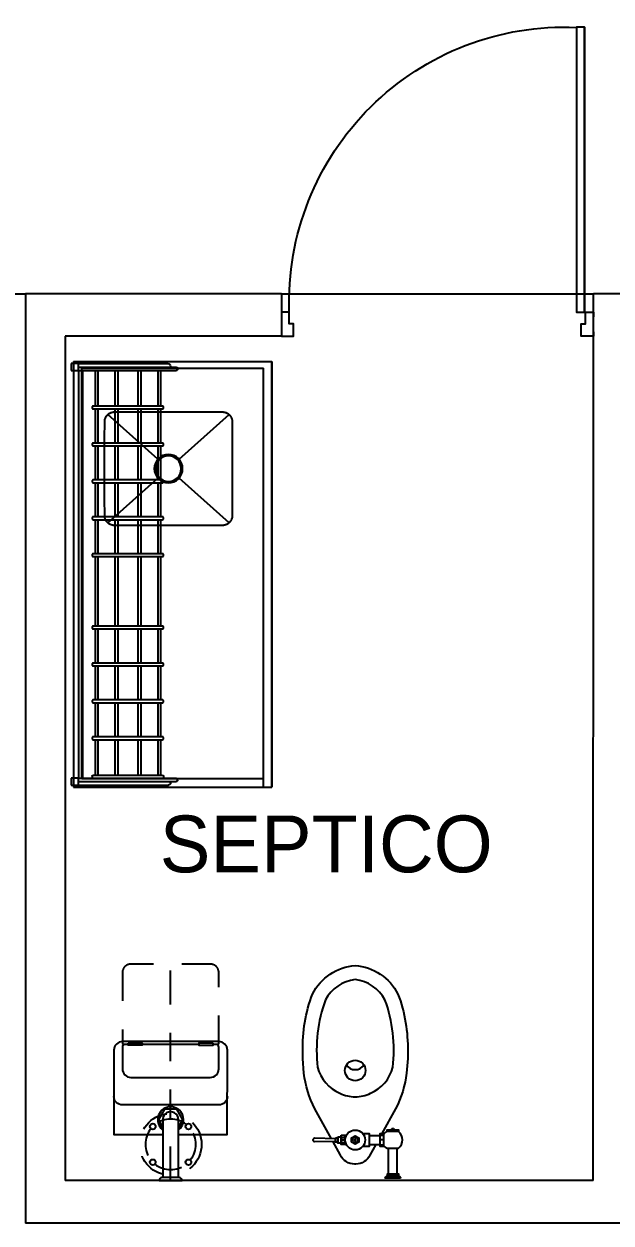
# Model space of a CAD drawing. Header units: millimetres. Extents: x 2523 to 2756, y 378 to 482.
# Drawn here: x 2687.757 to 2689.827, y 457.305 to 461.529 of the extents above; entities that cross this region are included whole.
import ezdxf

# ---------------------------------------------------------------- set-up
doc = ezdxf.new("R2010")
doc.units = ezdxf.units.MM
doc.linetypes.add('DIVIDE5', pattern=[0.24, 0.12, -0.04, 0, -0.04, 0, -0.04])
doc.linetypes.add('HIDDE30', pattern=[0.048, 0.03, -0.018])
doc.layers.add('MOBILIARIO', color=161, linetype='Continuous')
doc.layers.add('MOBSANIT', color=161, linetype='Continuous')
doc.styles.add('STYLE2', font='GOTHIC.TTF')

# ---------------------------------------------------------------- blocks, each defined once
blk = doc.blocks.new('P95')
at = {"color": 2}
blk.add_lwpolyline([(0.0317, 1.0892), (0.0317, 0.0863), (0.0317, 1.0892), (0.0594, 1.0892), (0.0594, 0.0863), (0.0317, 0.0863)], close=True, dxfattribs=at)
for points in [[(0, 0.0171), (0, 0.001), (0.0432, 0.001), (0.0432, 0.0453), (0.0277, 0.0453), (0.0277, 0.0863), (0, 0.0863), (0, 0.0688)], [(1.1, 0.0171), (1.1, 0.001), (1.0568, 0.001), (1.0568, 0.0453), (1.0723, 0.0453), (1.0723, 0.0863), (1.1, 0.0863), (1.1, 0.0688)]]:
    blk.add_lwpolyline(points, dxfattribs=at)
at = {"color": 7}
blk.add_arc((0.1019, 0.1191), 0.971, 358.0603, 92.5045, dxfattribs=at)
blk = doc.blocks.new('A$C0F074982')
for p, q in [((0, 0.35), (0, 0.375)), ((0, 0.375), (0.025, 0.375)), ((0, 0.35), (0, 0.035)), ((0.025, 0.35), (0, 0.35)), ((0.0125, 0.35), (0.0125, 0.005)), ((0.025, 0.375), (0.025, 0.35)), ((0.025, 0.35), (0.025, 0.005)), ((0.025, 0.35), (1.46, 0.35)), ((1.46, 0.35), (1.46, 0.375)), ((1.46, 0.375), (1.485, 0.375)), ((1.46, 0.35), (1.46, 0.005)), ((1.485, 0.35), (1.46, 0.35)), ((1.4725, 0.35), (1.4725, 0.005)), ((1.485, 0.375), (1.485, 0.35)), ((1.485, 0.35), (1.485, 0.0325)), ((0.025, 0.335), (1.46, 0.335)), ((0.15, 0.2983), (0.1501, 0.2986)), ((0.15, 0.298), (0.15, 0.2983)), ((0.15, 0.053), (0.15, 0.298)), ((0.1501, 0.2989), (0.1502, 0.2991)), ((0.1501, 0.2986), (0.1501, 0.2989)), ((0.1502, 0.2991), (0.1504, 0.2994)), ((0.1504, 0.2994), (0.1505, 0.2997)), ((0.1505, 0.2997), (0.1507, 0.2999)), ((0.1507, 0.2999), (0.1509, 0.3001)), ((0.1509, 0.3001), (0.1511, 0.3003)), ((0.1511, 0.3003), (0.1513, 0.3005)), ((0.1513, 0.3005), (0.1516, 0.3006)), ((0.1516, 0.3006), (0.1518, 0.3008)), ((0.1518, 0.3008), (0.1521, 0.3009)), ((0.1521, 0.3009), (0.1524, 0.3009)), ((0.1524, 0.3009), (0.1527, 0.301)), ((0.1527, 0.301), (0.153, 0.301)), ((0.153, 0.301), (0.153, 0.301)), ((0.153, 0.301), (0.157, 0.301)), ((0.157, 0.301), (0.1573, 0.301)), ((0.1573, 0.301), (0.1576, 0.3009)), ((0.1576, 0.3009), (0.1579, 0.3009)), ((0.1579, 0.3009), (0.1581, 0.3008)), ((0.1581, 0.3008), (0.1584, 0.3006)), ((0.1584, 0.3006), (0.1587, 0.3005)), ((0.1587, 0.3005), (0.1589, 0.3003)), ((0.1589, 0.3003), (0.1591, 0.3001)), ((0.1591, 0.3001), (0.1593, 0.2999)), ((0.1593, 0.2999), (0.1595, 0.2997)), ((0.1595, 0.2997), (0.1596, 0.2994)), ((0.1596, 0.2994), (0.1598, 0.2991)), ((0.1598, 0.2991), (0.1599, 0.2989)), ((0.1599, 0.2989), (0.1599, 0.2986)), ((0.1599, 0.2986), (0.16, 0.2983)), ((0.16, 0.2983), (0.16, 0.298)), ((0.16, 0.298), (0.16, 0.053)), ((0.28, 0.2983), (0.2801, 0.2986)), ((0.28, 0.298), (0.28, 0.2983)), ((0.28, 0.053), (0.28, 0.298)), ((0.2801, 0.2989), (0.2802, 0.2991)), ((0.2801, 0.2986), (0.2801, 0.2989)), ((0.2802, 0.2991), (0.2804, 0.2994)), ((0.2804, 0.2994), (0.2805, 0.2997)), ((0.2805, 0.2997), (0.2807, 0.2999)), ((0.2807, 0.2999), (0.2809, 0.3001)), ((0.2809, 0.3001), (0.2811, 0.3003)), ((0.2811, 0.3003), (0.2813, 0.3005)), ((0.2813, 0.3005), (0.2816, 0.3006)), ((0.2816, 0.3006), (0.2818, 0.3008)), ((0.2818, 0.3008), (0.2821, 0.3009)), ((0.2821, 0.3009), (0.2824, 0.3009)), ((0.2824, 0.3009), (0.2827, 0.301)), ((0.2827, 0.301), (0.283, 0.301)), ((0.283, 0.301), (0.283, 0.301)), ((0.283, 0.301), (0.287, 0.301)), ((0.287, 0.301), (0.2873, 0.301)), ((0.2873, 0.301), (0.2876, 0.3009)), ((0.2876, 0.3009), (0.2879, 0.3009)), ((0.2879, 0.3009), (0.2881, 0.3008)), ((0.2881, 0.3008), (0.2884, 0.3006)), ((0.2884, 0.3006), (0.2887, 0.3005)), ((0.2887, 0.3005), (0.2889, 0.3003)), ((0.2889, 0.3003), (0.2891, 0.3001)), ((0.2891, 0.3001), (0.2893, 0.2999)), ((0.2893, 0.2999), (0.2895, 0.2997)), ((0.2895, 0.2997), (0.2896, 0.2994)), ((0.2896, 0.2994), (0.2898, 0.2991)), ((0.2898, 0.2991), (0.2899, 0.2989)), ((0.2899, 0.2989), (0.2899, 0.2986)), ((0.2899, 0.2986), (0.29, 0.2983)), ((0.29, 0.2983), (0.29, 0.298)), ((0.29, 0.298), (0.29, 0.053)), ((0.41, 0.2983), (0.4101, 0.2986)), ((0.41, 0.298), (0.41, 0.2983)), ((0.41, 0.053), (0.41, 0.298)), ((0.4101, 0.2989), (0.4102, 0.2991)), ((0.4101, 0.2986), (0.4101, 0.2989)), ((0.4102, 0.2991), (0.4104, 0.2994)), ((0.4104, 0.2994), (0.4105, 0.2997)), ((0.4105, 0.2997), (0.4107, 0.2999)), ((0.4107, 0.2999), (0.4109, 0.3001)), ((0.4109, 0.3001), (0.4111, 0.3003)), ((0.4111, 0.3003), (0.4113, 0.3005)), ((0.4113, 0.3005), (0.4116, 0.3006)), ((0.4116, 0.3006), (0.4118, 0.3008)), ((0.4118, 0.3008), (0.4121, 0.3009)), ((0.4121, 0.3009), (0.4124, 0.3009)), ((0.4124, 0.3009), (0.4127, 0.301)), ((0.4127, 0.301), (0.413, 0.301)), ((0.413, 0.301), (0.413, 0.301)), ((0.413, 0.301), (0.417, 0.301)), ((0.417, 0.301), (0.4173, 0.301)), ((0.4173, 0.301), (0.4176, 0.3009)), ((0.4176, 0.3009), (0.4179, 0.3009)), ((0.4179, 0.3009), (0.4181, 0.3008)), ((0.4181, 0.3008), (0.4184, 0.3006)), ((0.4184, 0.3006), (0.4187, 0.3005)), ((0.4187, 0.3005), (0.4189, 0.3003)), ((0.4189, 0.3003), (0.4191, 0.3001)), ((0.4191, 0.3001), (0.4193, 0.2999)), ((0.4193, 0.2999), (0.4195, 0.2997)), ((0.4195, 0.2997), (0.4196, 0.2994)), ((0.4196, 0.2994), (0.4198, 0.2991)), ((0.4198, 0.2991), (0.4199, 0.2989)), ((0.4199, 0.2989), (0.4199, 0.2986)), ((0.4199, 0.2986), (0.42, 0.2983)), ((0.42, 0.2983), (0.42, 0.298)), ((0.42, 0.298), (0.42, 0.053)), ((0.54, 0.2983), (0.5401, 0.2986)), ((0.54, 0.298), (0.54, 0.2983)), ((0.54, 0.053), (0.54, 0.298)), ((0.5401, 0.2989), (0.5402, 0.2991)), ((0.5401, 0.2986), (0.5401, 0.2989)), ((0.5402, 0.2991), (0.5404, 0.2994)), ((0.5404, 0.2994), (0.5405, 0.2997)), ((0.5405, 0.2997), (0.5407, 0.2999)), ((0.5407, 0.2999), (0.5409, 0.3001)), ((0.5409, 0.3001), (0.5411, 0.3003)), ((0.5411, 0.3003), (0.5413, 0.3005)), ((0.5413, 0.3005), (0.5416, 0.3006)), ((0.5416, 0.3006), (0.5418, 0.3008)), ((0.5418, 0.3008), (0.5421, 0.3009)), ((0.5421, 0.3009), (0.5424, 0.3009)), ((0.5424, 0.3009), (0.5427, 0.301)), ((0.5427, 0.301), (0.543, 0.301)), ((0.543, 0.301), (0.543, 0.301)), ((0.543, 0.301), (0.547, 0.301)), ((0.547, 0.301), (0.5473, 0.301)), ((0.5473, 0.301), (0.5476, 0.3009)), ((0.5476, 0.3009), (0.5479, 0.3009)), ((0.5479, 0.3009), (0.5481, 0.3008)), ((0.5481, 0.3008), (0.5484, 0.3006)), ((0.5484, 0.3006), (0.5487, 0.3005)), ((0.5487, 0.3005), (0.5489, 0.3003)), ((0.5489, 0.3003), (0.5491, 0.3001)), ((0.5491, 0.3001), (0.5493, 0.2999)), ((0.5493, 0.2999), (0.5495, 0.2997)), ((0.5495, 0.2997), (0.5496, 0.2994)), ((0.5496, 0.2994), (0.5498, 0.2991)), ((0.5498, 0.2991), (0.5499, 0.2989)), ((0.5499, 0.2989), (0.5499, 0.2986)), ((0.5499, 0.2986), (0.55, 0.2983)), ((0.55, 0.2983), (0.55, 0.298)), ((0.55, 0.298), (0.55, 0.053)), ((0.67, 0.2983), (0.6701, 0.2986)), ((0.67, 0.298), (0.67, 0.2983)), ((0.67, 0.053), (0.67, 0.298)), ((0.6701, 0.2989), (0.6702, 0.2991)), ((0.6701, 0.2986), (0.6701, 0.2989)), ((0.6702, 0.2991), (0.6704, 0.2994)), ((0.6704, 0.2994), (0.6705, 0.2997)), ((0.6705, 0.2997), (0.6707, 0.2999)), ((0.6707, 0.2999), (0.6709, 0.3001)), ((0.6709, 0.3001), (0.6711, 0.3003)), ((0.6711, 0.3003), (0.6713, 0.3005)), ((0.6713, 0.3005), (0.6716, 0.3006)), ((0.6716, 0.3006), (0.6718, 0.3008)), ((0.6718, 0.3008), (0.6721, 0.3009)), ((0.6721, 0.3009), (0.6724, 0.3009)), ((0.6724, 0.3009), (0.6727, 0.301)), ((0.6727, 0.301), (0.673, 0.301)), ((0.673, 0.301), (0.673, 0.301)), ((0.673, 0.301), (0.677, 0.301)), ((0.677, 0.301), (0.6773, 0.301)), ((0.6773, 0.301), (0.6776, 0.3009)), ((0.6776, 0.3009), (0.6779, 0.3009)), ((0.6779, 0.3009), (0.6781, 0.3008)), ((0.6781, 0.3008), (0.6784, 0.3006)), ((0.6784, 0.3006), (0.6787, 0.3005)), ((0.6787, 0.3005), (0.6789, 0.3003)), ((0.6789, 0.3003), (0.6791, 0.3001)), ((0.6791, 0.3001), (0.6793, 0.2999)), ((0.6793, 0.2999), (0.6795, 0.2997)), ((0.6795, 0.2997), (0.6796, 0.2994)), ((0.6796, 0.2994), (0.6798, 0.2991)), ((0.6798, 0.2991), (0.6799, 0.2989)), ((0.6799, 0.2989), (0.6799, 0.2986)), ((0.6799, 0.2986), (0.68, 0.2983)), ((0.68, 0.2983), (0.68, 0.298)), ((0.68, 0.298), (0.68, 0.053)), ((0.925, 0.2983), (0.9251, 0.2986)), ((0.925, 0.298), (0.925, 0.2983)), ((0.925, 0.053), (0.925, 0.298)), ((0.9251, 0.2989), (0.9252, 0.2991)), ((0.9251, 0.2986), (0.9251, 0.2989)), ((0.9252, 0.2991), (0.9254, 0.2994)), ((0.9254, 0.2994), (0.9255, 0.2997)), ((0.9255, 0.2997), (0.9257, 0.2999)), ((0.9257, 0.2999), (0.9259, 0.3001)), ((0.9259, 0.3001), (0.9261, 0.3003)), ((0.9261, 0.3003), (0.9263, 0.3005)), ((0.9263, 0.3005), (0.9266, 0.3006)), ((0.9266, 0.3006), (0.9268, 0.3008)), ((0.9268, 0.3008), (0.9271, 0.3009)), ((0.9271, 0.3009), (0.9274, 0.3009)), ((0.9274, 0.3009), (0.9277, 0.301)), ((0.9277, 0.301), (0.928, 0.301)), ((0.928, 0.301), (0.928, 0.301)), ((0.928, 0.301), (0.932, 0.301)), ((0.932, 0.301), (0.9323, 0.301)), ((0.9323, 0.301), (0.9326, 0.3009)), ((0.9326, 0.3009), (0.9329, 0.3009)), ((0.9329, 0.3009), (0.9331, 0.3008)), ((0.9331, 0.3008), (0.9334, 0.3006)), ((0.9334, 0.3006), (0.9337, 0.3005)), ((0.9337, 0.3005), (0.9339, 0.3003)), ((0.9339, 0.3003), (0.9341, 0.3001)), ((0.9341, 0.3001), (0.9343, 0.2999)), ((0.9343, 0.2999), (0.9345, 0.2997)), ((0.9345, 0.2997), (0.9346, 0.2994)), ((0.9346, 0.2994), (0.9348, 0.2991)), ((0.9348, 0.2991), (0.9349, 0.2989)), ((0.9349, 0.2989), (0.9349, 0.2986)), ((0.9349, 0.2986), (0.935, 0.2983)), ((0.935, 0.2983), (0.935, 0.298)), ((0.935, 0.298), (0.935, 0.053)), ((1.055, 0.2983), (1.0551, 0.2986)), ((1.055, 0.298), (1.055, 0.2983)), ((1.055, 0.053), (1.055, 0.298)), ((1.0551, 0.2989), (1.0552, 0.2991)), ((1.0551, 0.2986), (1.0551, 0.2989)), ((1.0552, 0.2991), (1.0554, 0.2994)), ((1.0554, 0.2994), (1.0555, 0.2997)), ((1.0555, 0.2997), (1.0557, 0.2999)), ((1.0557, 0.2999), (1.0559, 0.3001)), ((1.0559, 0.3001), (1.0561, 0.3003)), ((1.0561, 0.3003), (1.0563, 0.3005)), ((1.0563, 0.3005), (1.0566, 0.3006)), ((1.0566, 0.3006), (1.0568, 0.3008)), ((1.0568, 0.3008), (1.0571, 0.3009)), ((1.0571, 0.3009), (1.0574, 0.3009)), ((1.0574, 0.3009), (1.0577, 0.301)), ((1.0577, 0.301), (1.058, 0.301)), ((1.058, 0.301), (1.058, 0.301)), ((1.058, 0.301), (1.062, 0.301)), ((1.062, 0.301), (1.0623, 0.301)), ((1.0623, 0.301), (1.0626, 0.3009)), ((1.0626, 0.3009), (1.0629, 0.3009)), ((1.0629, 0.3009), (1.0631, 0.3008)), ((1.0631, 0.3008), (1.0634, 0.3006)), ((1.0634, 0.3006), (1.0637, 0.3005)), ((1.0637, 0.3005), (1.0639, 0.3003)), ((1.0639, 0.3003), (1.0641, 0.3001)), ((1.0641, 0.3001), (1.0643, 0.2999)), ((1.0643, 0.2999), (1.0645, 0.2997)), ((1.0645, 0.2997), (1.0646, 0.2994)), ((1.0646, 0.2994), (1.0648, 0.2991)), ((1.0648, 0.2991), (1.0649, 0.2989)), ((1.0649, 0.2989), (1.0649, 0.2986)), ((1.0649, 0.2986), (1.065, 0.2983)), ((1.065, 0.2983), (1.065, 0.298)), ((1.065, 0.298), (1.065, 0.053)), ((1.185, 0.2983), (1.1851, 0.2986)), ((1.185, 0.298), (1.185, 0.2983)), ((1.185, 0.053), (1.185, 0.298)), ((1.1851, 0.2989), (1.1852, 0.2991)), ((1.1851, 0.2986), (1.1851, 0.2989)), ((1.1852, 0.2991), (1.1854, 0.2994)), ((1.1854, 0.2994), (1.1855, 0.2997)), ((1.1855, 0.2997), (1.1857, 0.2999)), ((1.1857, 0.2999), (1.1859, 0.3001)), ((1.1859, 0.3001), (1.1861, 0.3003)), ((1.1861, 0.3003), (1.1863, 0.3005)), ((1.1863, 0.3005), (1.1866, 0.3006)), ((1.1866, 0.3006), (1.1868, 0.3008)), ((1.1868, 0.3008), (1.1871, 0.3009)), ((1.1871, 0.3009), (1.1874, 0.3009)), ((1.1874, 0.3009), (1.1877, 0.301)), ((1.1877, 0.301), (1.188, 0.301)), ((1.188, 0.301), (1.188, 0.301)), ((1.188, 0.301), (1.192, 0.301)), ((1.192, 0.301), (1.1923, 0.301)), ((1.1923, 0.301), (1.1926, 0.3009)), ((1.1926, 0.3009), (1.1929, 0.3009)), ((1.1929, 0.3009), (1.1931, 0.3008)), ((1.1931, 0.3008), (1.1934, 0.3006)), ((1.1934, 0.3006), (1.1937, 0.3005)), ((1.1937, 0.3005), (1.1939, 0.3003)), ((1.1939, 0.3003), (1.1941, 0.3001)), ((1.1941, 0.3001), (1.1943, 0.2999)), ((1.1943, 0.2999), (1.1945, 0.2997)), ((1.1945, 0.2997), (1.1946, 0.2994)), ((1.1946, 0.2994), (1.1948, 0.2991)), ((1.1948, 0.2991), (1.1949, 0.2989)), ((1.1949, 0.2989), (1.1949, 0.2986)), ((1.1949, 0.2986), (1.195, 0.2983)), ((1.195, 0.2983), (1.195, 0.298)), ((1.195, 0.298), (1.195, 0.053)), ((1.315, 0.2983), (1.3151, 0.2986)), ((1.315, 0.298), (1.315, 0.2983)), ((1.315, 0.053), (1.315, 0.298)), ((1.3151, 0.2989), (1.3152, 0.2991)), ((1.3151, 0.2986), (1.3151, 0.2989)), ((1.3152, 0.2991), (1.3154, 0.2994)), ((1.3154, 0.2994), (1.3155, 0.2997)), ((1.3155, 0.2997), (1.3157, 0.2999)), ((1.3157, 0.2999), (1.3159, 0.3001)), ((1.3159, 0.3001), (1.3161, 0.3003)), ((1.3161, 0.3003), (1.3163, 0.3005)), ((1.3163, 0.3005), (1.3166, 0.3006)), ((1.3166, 0.3006), (1.3168, 0.3008)), ((1.3168, 0.3008), (1.3171, 0.3009)), ((1.3171, 0.3009), (1.3174, 0.3009)), ((1.3174, 0.3009), (1.3177, 0.301)), ((1.3177, 0.301), (1.318, 0.301)), ((1.318, 0.301), (1.322, 0.301)), ((1.318, 0.301), (1.318, 0.301)), ((1.318, 0.301), (1.318, 0.301)), ((1.322, 0.301), (1.3223, 0.301)), ((1.3223, 0.301), (1.3226, 0.3009)), ((1.3226, 0.3009), (1.3229, 0.3009)), ((1.3229, 0.3009), (1.3231, 0.3008)), ((1.3231, 0.3008), (1.3234, 0.3006)), ((1.3234, 0.3006), (1.3237, 0.3005)), ((1.3237, 0.3005), (1.3239, 0.3003)), ((1.3239, 0.3003), (1.3241, 0.3001)), ((1.3241, 0.3001), (1.3243, 0.2999)), ((1.3243, 0.2999), (1.3245, 0.2997)), ((1.3245, 0.2997), (1.3246, 0.2994)), ((1.3246, 0.2994), (1.3248, 0.2991)), ((1.3248, 0.2991), (1.3249, 0.2989)), ((1.3249, 0.2989), (1.3249, 0.2986)), ((1.3249, 0.2986), (1.325, 0.2983)), ((1.325, 0.2983), (1.325, 0.298)), ((1.325, 0.298), (1.325, 0.053)), ((1.45, 0.296), (1.45, 0.055)), ((1.455, 0.301), (1.46, 0.301)), ((0.025, 0.291), (0.15, 0.291)), ((0.025, 0.281), (0.15, 0.281)), ((0.16, 0.291), (0.28, 0.291)), ((0.16, 0.281), (0.28, 0.281)), ((0.29, 0.291), (0.41, 0.291)), ((0.29, 0.281), (0.41, 0.281)), ((0.42, 0.291), (0.54, 0.291)), ((0.42, 0.281), (0.54, 0.281)), ((0.55, 0.291), (0.67, 0.291)), ((0.55, 0.281), (0.67, 0.281)), ((0.68, 0.291), (0.925, 0.291)), ((0.68, 0.281), (0.925, 0.281)), ((0.935, 0.291), (1.055, 0.291)), ((0.935, 0.281), (1.055, 0.281)), ((1.065, 0.291), (1.185, 0.291)), ((1.065, 0.281), (1.185, 0.281)), ((1.195, 0.291), (1.315, 0.291)), ((1.195, 0.281), (1.315, 0.281)), ((1.325, 0.291), (1.45, 0.291)), ((1.325, 0.281), (1.45, 0.281)), ((0.025, 0.221), (0.15, 0.221)), ((0.16, 0.221), (0.28, 0.221)), ((0.29, 0.221), (0.41, 0.221)), ((0.42, 0.221), (0.54, 0.221)), ((0.55, 0.221), (0.67, 0.221)), ((0.68, 0.221), (0.925, 0.221)), ((0.935, 0.221), (1.055, 0.221)), ((1.065, 0.221), (1.185, 0.221)), ((1.195, 0.221), (1.315, 0.221)), ((1.325, 0.221), (1.45, 0.221)), ((0.025, 0.211), (0.15, 0.211)), ((0.16, 0.211), (0.28, 0.211)), ((0.29, 0.211), (0.41, 0.211)), ((0.42, 0.211), (0.54, 0.211)), ((0.55, 0.211), (0.67, 0.211)), ((0.68, 0.211), (0.925, 0.211)), ((0.935, 0.211), (1.055, 0.211)), ((1.065, 0.211), (1.185, 0.211)), ((1.195, 0.211), (1.315, 0.211)), ((1.325, 0.211), (1.45, 0.211)), ((0.025, 0.14), (0.15, 0.14)), ((0.025, 0.13), (0.15, 0.13)), ((0.16, 0.14), (0.28, 0.14)), ((0.16, 0.13), (0.28, 0.13)), ((0.29, 0.14), (0.41, 0.14)), ((0.29, 0.13), (0.41, 0.13)), ((0.42, 0.14), (0.54, 0.14)), ((0.42, 0.13), (0.54, 0.13)), ((0.55, 0.14), (0.67, 0.14)), ((0.55, 0.13), (0.67, 0.13)), ((0.68, 0.14), (0.925, 0.14)), ((0.68, 0.13), (0.925, 0.13)), ((0.935, 0.14), (1.055, 0.14)), ((0.935, 0.13), (1.055, 0.13)), ((1.065, 0.14), (1.185, 0.14)), ((1.065, 0.13), (1.185, 0.13)), ((1.195, 0.14), (1.315, 0.14)), ((1.195, 0.13), (1.315, 0.13)), ((1.325, 0.14), (1.45, 0.14)), ((1.325, 0.13), (1.45, 0.13)), ((0.025, 0.07), (0.15, 0.07)), ((0.025, 0.06), (0.15, 0.06)), ((0.15, 0.0527), (0.15, 0.053)), ((0.15, 0.053), (0.15, 0.053)), ((0.1501, 0.0524), (0.15, 0.0527)), ((0.1501, 0.0521), (0.1501, 0.0524)), ((0.1502, 0.0518), (0.1501, 0.0521)), ((0.1504, 0.0516), (0.1502, 0.0518)), ((0.1505, 0.0513), (0.1504, 0.0516)), ((0.1507, 0.0511), (0.1505, 0.0513)), ((0.1509, 0.0509), (0.1507, 0.0511)), ((0.1511, 0.0507), (0.1509, 0.0509)), ((0.1513, 0.0505), (0.1511, 0.0507)), ((0.1516, 0.0504), (0.1513, 0.0505)), ((0.1518, 0.0502), (0.1516, 0.0504)), ((0.1521, 0.0501), (0.1518, 0.0502)), ((0.1524, 0.0501), (0.1521, 0.0501)), ((0.1527, 0.05), (0.1524, 0.0501)), ((0.153, 0.05), (0.1527, 0.05)), ((0.157, 0.05), (0.153, 0.05)), ((0.153, 0.05), (0.153, 0.05)), ((0.1573, 0.05), (0.157, 0.05)), ((0.157, 0.05), (0.157, 0.05)), ((0.1576, 0.0501), (0.1573, 0.05)), ((0.1579, 0.0501), (0.1576, 0.0501)), ((0.1581, 0.0502), (0.1579, 0.0501)), ((0.1584, 0.0504), (0.1581, 0.0502)), ((0.1587, 0.0505), (0.1584, 0.0504)), ((0.1589, 0.0507), (0.1587, 0.0505)), ((0.1591, 0.0509), (0.1589, 0.0507)), ((0.1593, 0.0511), (0.1591, 0.0509)), ((0.1595, 0.0513), (0.1593, 0.0511)), ((0.1596, 0.0516), (0.1595, 0.0513)), ((0.1598, 0.0518), (0.1596, 0.0516)), ((0.1599, 0.0521), (0.1598, 0.0518)), ((0.16, 0.0527), (0.1599, 0.0524)), ((0.1599, 0.0524), (0.1599, 0.0521)), ((0.16, 0.07), (0.28, 0.07)), ((0.16, 0.06), (0.28, 0.06)), ((0.16, 0.053), (0.16, 0.053)), ((0.16, 0.053), (0.16, 0.0527)), ((0.28, 0.0527), (0.28, 0.053)), ((0.28, 0.053), (0.28, 0.053)), ((0.2801, 0.0524), (0.28, 0.0527)), ((0.2801, 0.0521), (0.2801, 0.0524)), ((0.2802, 0.0518), (0.2801, 0.0521)), ((0.2804, 0.0516), (0.2802, 0.0518)), ((0.2805, 0.0513), (0.2804, 0.0516)), ((0.2807, 0.0511), (0.2805, 0.0513)), ((0.2809, 0.0509), (0.2807, 0.0511)), ((0.2811, 0.0507), (0.2809, 0.0509)), ((0.2813, 0.0505), (0.2811, 0.0507)), ((0.2816, 0.0504), (0.2813, 0.0505)), ((0.2818, 0.0502), (0.2816, 0.0504)), ((0.2821, 0.0501), (0.2818, 0.0502)), ((0.2824, 0.0501), (0.2821, 0.0501)), ((0.2827, 0.05), (0.2824, 0.0501)), ((0.283, 0.05), (0.2827, 0.05)), ((0.287, 0.05), (0.283, 0.05)), ((0.283, 0.05), (0.283, 0.05)), ((0.2873, 0.05), (0.287, 0.05)), ((0.287, 0.05), (0.287, 0.05)), ((0.2876, 0.0501), (0.2873, 0.05)), ((0.2879, 0.0501), (0.2876, 0.0501)), ((0.2881, 0.0502), (0.2879, 0.0501)), ((0.2884, 0.0504), (0.2881, 0.0502)), ((0.2887, 0.0505), (0.2884, 0.0504)), ((0.2889, 0.0507), (0.2887, 0.0505)), ((0.2891, 0.0509), (0.2889, 0.0507)), ((0.2893, 0.0511), (0.2891, 0.0509)), ((0.2895, 0.0513), (0.2893, 0.0511)), ((0.2896, 0.0516), (0.2895, 0.0513)), ((0.2898, 0.0518), (0.2896, 0.0516)), ((0.2899, 0.0521), (0.2898, 0.0518)), ((0.29, 0.0527), (0.2899, 0.0524)), ((0.2899, 0.0524), (0.2899, 0.0521)), ((0.29, 0.07), (0.41, 0.07)), ((0.29, 0.06), (0.41, 0.06)), ((0.29, 0.053), (0.29, 0.053)), ((0.29, 0.053), (0.29, 0.0527)), ((0.41, 0.0527), (0.41, 0.053)), ((0.41, 0.053), (0.41, 0.053)), ((0.4101, 0.0524), (0.41, 0.0527)), ((0.4101, 0.0521), (0.4101, 0.0524)), ((0.4102, 0.0518), (0.4101, 0.0521)), ((0.4104, 0.0516), (0.4102, 0.0518)), ((0.4105, 0.0513), (0.4104, 0.0516)), ((0.4107, 0.0511), (0.4105, 0.0513)), ((0.4109, 0.0509), (0.4107, 0.0511)), ((0.4111, 0.0507), (0.4109, 0.0509)), ((0.4113, 0.0505), (0.4111, 0.0507)), ((0.4116, 0.0504), (0.4113, 0.0505)), ((0.4118, 0.0502), (0.4116, 0.0504)), ((0.4121, 0.0501), (0.4118, 0.0502)), ((0.4124, 0.0501), (0.4121, 0.0501)), ((0.4127, 0.05), (0.4124, 0.0501)), ((0.413, 0.05), (0.4127, 0.05)), ((0.417, 0.05), (0.413, 0.05)), ((0.413, 0.05), (0.413, 0.05)), ((0.4173, 0.05), (0.417, 0.05)), ((0.417, 0.05), (0.417, 0.05)), ((0.4176, 0.0501), (0.4173, 0.05)), ((0.4179, 0.0501), (0.4176, 0.0501)), ((0.4181, 0.0502), (0.4179, 0.0501)), ((0.4184, 0.0504), (0.4181, 0.0502)), ((0.4187, 0.0505), (0.4184, 0.0504)), ((0.4189, 0.0507), (0.4187, 0.0505)), ((0.4191, 0.0509), (0.4189, 0.0507)), ((0.4193, 0.0511), (0.4191, 0.0509)), ((0.4195, 0.0513), (0.4193, 0.0511)), ((0.4196, 0.0516), (0.4195, 0.0513)), ((0.4198, 0.0518), (0.4196, 0.0516)), ((0.4199, 0.0521), (0.4198, 0.0518)), ((0.42, 0.0527), (0.4199, 0.0524)), ((0.4199, 0.0524), (0.4199, 0.0521)), ((0.42, 0.07), (0.54, 0.07)), ((0.42, 0.06), (0.54, 0.06)), ((0.42, 0.053), (0.42, 0.053)), ((0.42, 0.053), (0.42, 0.0527)), ((0.54, 0.0527), (0.54, 0.053)), ((0.54, 0.053), (0.54, 0.053)), ((0.5401, 0.0524), (0.54, 0.0527)), ((0.5401, 0.0521), (0.5401, 0.0524)), ((0.5402, 0.0518), (0.5401, 0.0521)), ((0.5404, 0.0516), (0.5402, 0.0518)), ((0.5405, 0.0513), (0.5404, 0.0516)), ((0.5407, 0.0511), (0.5405, 0.0513)), ((0.5409, 0.0509), (0.5407, 0.0511)), ((0.5411, 0.0507), (0.5409, 0.0509)), ((0.5413, 0.0505), (0.5411, 0.0507)), ((0.5416, 0.0504), (0.5413, 0.0505)), ((0.5418, 0.0502), (0.5416, 0.0504)), ((0.5421, 0.0501), (0.5418, 0.0502)), ((0.5424, 0.0501), (0.5421, 0.0501)), ((0.5427, 0.05), (0.5424, 0.0501)), ((0.543, 0.05), (0.5427, 0.05)), ((0.547, 0.05), (0.543, 0.05)), ((0.543, 0.05), (0.543, 0.05)), ((0.5473, 0.05), (0.547, 0.05)), ((0.547, 0.05), (0.547, 0.05)), ((0.5476, 0.0501), (0.5473, 0.05)), ((0.5479, 0.0501), (0.5476, 0.0501)), ((0.5481, 0.0502), (0.5479, 0.0501)), ((0.5484, 0.0504), (0.5481, 0.0502)), ((0.5487, 0.0505), (0.5484, 0.0504)), ((0.5489, 0.0507), (0.5487, 0.0505)), ((0.5491, 0.0509), (0.5489, 0.0507)), ((0.5493, 0.0511), (0.5491, 0.0509)), ((0.5495, 0.0513), (0.5493, 0.0511)), ((0.5496, 0.0516), (0.5495, 0.0513)), ((0.5498, 0.0518), (0.5496, 0.0516)), ((0.5499, 0.0521), (0.5498, 0.0518)), ((0.55, 0.0527), (0.5499, 0.0524)), ((0.5499, 0.0524), (0.5499, 0.0521)), ((0.55, 0.07), (0.67, 0.07)), ((0.55, 0.06), (0.67, 0.06)), ((0.55, 0.053), (0.55, 0.053)), ((0.55, 0.053), (0.55, 0.0527)), ((0.67, 0.0527), (0.67, 0.053)), ((0.67, 0.053), (0.67, 0.053)), ((0.6701, 0.0524), (0.67, 0.0527)), ((0.6701, 0.0521), (0.6701, 0.0524)), ((0.6702, 0.0518), (0.6701, 0.0521)), ((0.6704, 0.0516), (0.6702, 0.0518)), ((0.6705, 0.0513), (0.6704, 0.0516)), ((0.6707, 0.0511), (0.6705, 0.0513)), ((0.6709, 0.0509), (0.6707, 0.0511)), ((0.6711, 0.0507), (0.6709, 0.0509)), ((0.6713, 0.0505), (0.6711, 0.0507)), ((0.6716, 0.0504), (0.6713, 0.0505)), ((0.6718, 0.0502), (0.6716, 0.0504)), ((0.6721, 0.0501), (0.6718, 0.0502)), ((0.6724, 0.0501), (0.6721, 0.0501)), ((0.6727, 0.05), (0.6724, 0.0501)), ((0.673, 0.05), (0.6727, 0.05)), ((0.677, 0.05), (0.673, 0.05)), ((0.673, 0.05), (0.673, 0.05)), ((0.6773, 0.05), (0.677, 0.05)), ((0.677, 0.05), (0.677, 0.05)), ((0.6776, 0.0501), (0.6773, 0.05)), ((0.6779, 0.0501), (0.6776, 0.0501)), ((0.6781, 0.0502), (0.6779, 0.0501)), ((0.6784, 0.0504), (0.6781, 0.0502)), ((0.6787, 0.0505), (0.6784, 0.0504)), ((0.6789, 0.0507), (0.6787, 0.0505)), ((0.6791, 0.0509), (0.6789, 0.0507)), ((0.6793, 0.0511), (0.6791, 0.0509)), ((0.6795, 0.0513), (0.6793, 0.0511)), ((0.6796, 0.0516), (0.6795, 0.0513)), ((0.6798, 0.0518), (0.6796, 0.0516)), ((0.6799, 0.0521), (0.6798, 0.0518)), ((0.68, 0.0527), (0.6799, 0.0524)), ((0.6799, 0.0524), (0.6799, 0.0521)), ((0.68, 0.07), (0.925, 0.07)), ((0.68, 0.06), (0.925, 0.06)), ((0.68, 0.053), (0.68, 0.053)), ((0.68, 0.053), (0.68, 0.0527)), ((0.925, 0.0527), (0.925, 0.053)), ((0.925, 0.053), (0.925, 0.053)), ((0.9251, 0.0524), (0.925, 0.0527)), ((0.9251, 0.0521), (0.9251, 0.0524)), ((0.9252, 0.0518), (0.9251, 0.0521)), ((0.9254, 0.0516), (0.9252, 0.0518)), ((0.9255, 0.0513), (0.9254, 0.0516)), ((0.9257, 0.0511), (0.9255, 0.0513)), ((0.9259, 0.0509), (0.9257, 0.0511)), ((0.9261, 0.0507), (0.9259, 0.0509)), ((0.9263, 0.0505), (0.9261, 0.0507)), ((0.9266, 0.0504), (0.9263, 0.0505)), ((0.9268, 0.0502), (0.9266, 0.0504)), ((0.9271, 0.0501), (0.9268, 0.0502)), ((0.9274, 0.0501), (0.9271, 0.0501)), ((0.9277, 0.05), (0.9274, 0.0501)), ((0.928, 0.05), (0.9277, 0.05)), ((0.932, 0.05), (0.928, 0.05)), ((0.928, 0.05), (0.928, 0.05)), ((0.9323, 0.05), (0.932, 0.05)), ((0.932, 0.05), (0.932, 0.05)), ((0.9326, 0.0501), (0.9323, 0.05)), ((0.9329, 0.0501), (0.9326, 0.0501)), ((0.9331, 0.0502), (0.9329, 0.0501)), ((0.9334, 0.0504), (0.9331, 0.0502)), ((0.9337, 0.0505), (0.9334, 0.0504)), ((0.9339, 0.0507), (0.9337, 0.0505)), ((0.9341, 0.0509), (0.9339, 0.0507)), ((0.9343, 0.0511), (0.9341, 0.0509)), ((0.9345, 0.0513), (0.9343, 0.0511)), ((0.9346, 0.0516), (0.9345, 0.0513)), ((0.9348, 0.0518), (0.9346, 0.0516)), ((0.9349, 0.0521), (0.9348, 0.0518)), ((0.935, 0.0527), (0.9349, 0.0524)), ((0.9349, 0.0524), (0.9349, 0.0521)), ((0.935, 0.07), (1.055, 0.07)), ((0.935, 0.06), (1.055, 0.06)), ((0.935, 0.053), (0.935, 0.053)), ((0.935, 0.053), (0.935, 0.0527)), ((1.055, 0.0527), (1.055, 0.053)), ((1.055, 0.053), (1.055, 0.053)), ((1.0551, 0.0524), (1.055, 0.0527)), ((1.0551, 0.0521), (1.0551, 0.0524)), ((1.0552, 0.0518), (1.0551, 0.0521)), ((1.0554, 0.0516), (1.0552, 0.0518)), ((1.0555, 0.0513), (1.0554, 0.0516)), ((1.0557, 0.0511), (1.0555, 0.0513)), ((1.0559, 0.0509), (1.0557, 0.0511)), ((1.0561, 0.0507), (1.0559, 0.0509)), ((1.0563, 0.0505), (1.0561, 0.0507)), ((1.0566, 0.0504), (1.0563, 0.0505)), ((1.0568, 0.0502), (1.0566, 0.0504)), ((1.0571, 0.0501), (1.0568, 0.0502)), ((1.0574, 0.0501), (1.0571, 0.0501)), ((1.0577, 0.05), (1.0574, 0.0501)), ((1.058, 0.05), (1.0577, 0.05)), ((1.062, 0.05), (1.058, 0.05)), ((1.058, 0.05), (1.058, 0.05)), ((1.0623, 0.05), (1.062, 0.05)), ((1.062, 0.05), (1.062, 0.05)), ((1.0626, 0.0501), (1.0623, 0.05)), ((1.0629, 0.0501), (1.0626, 0.0501)), ((1.0631, 0.0502), (1.0629, 0.0501)), ((1.0634, 0.0504), (1.0631, 0.0502)), ((1.0637, 0.0505), (1.0634, 0.0504)), ((1.0639, 0.0507), (1.0637, 0.0505)), ((1.0641, 0.0509), (1.0639, 0.0507)), ((1.0643, 0.0511), (1.0641, 0.0509)), ((1.0645, 0.0513), (1.0643, 0.0511)), ((1.0646, 0.0516), (1.0645, 0.0513)), ((1.0648, 0.0518), (1.0646, 0.0516)), ((1.0649, 0.0521), (1.0648, 0.0518)), ((1.065, 0.0527), (1.0649, 0.0524)), ((1.0649, 0.0524), (1.0649, 0.0521)), ((1.065, 0.07), (1.185, 0.07)), ((1.065, 0.06), (1.185, 0.06)), ((1.065, 0.053), (1.065, 0.053)), ((1.065, 0.053), (1.065, 0.0527)), ((1.185, 0.0527), (1.185, 0.053)), ((1.185, 0.053), (1.185, 0.053)), ((1.1851, 0.0524), (1.185, 0.0527)), ((1.1851, 0.0521), (1.1851, 0.0524)), ((1.1852, 0.0518), (1.1851, 0.0521)), ((1.1854, 0.0516), (1.1852, 0.0518)), ((1.1855, 0.0513), (1.1854, 0.0516)), ((1.1857, 0.0511), (1.1855, 0.0513)), ((1.1859, 0.0509), (1.1857, 0.0511)), ((1.1861, 0.0507), (1.1859, 0.0509)), ((1.1863, 0.0505), (1.1861, 0.0507)), ((1.1866, 0.0504), (1.1863, 0.0505)), ((1.1868, 0.0502), (1.1866, 0.0504)), ((1.1871, 0.0501), (1.1868, 0.0502)), ((1.1874, 0.0501), (1.1871, 0.0501)), ((1.1877, 0.05), (1.1874, 0.0501)), ((1.188, 0.05), (1.1877, 0.05)), ((1.192, 0.05), (1.188, 0.05)), ((1.188, 0.05), (1.188, 0.05)), ((1.1923, 0.05), (1.192, 0.05)), ((1.192, 0.05), (1.192, 0.05)), ((1.1926, 0.0501), (1.1923, 0.05)), ((1.1929, 0.0501), (1.1926, 0.0501)), ((1.1931, 0.0502), (1.1929, 0.0501)), ((1.1934, 0.0504), (1.1931, 0.0502)), ((1.1937, 0.0505), (1.1934, 0.0504)), ((1.1939, 0.0507), (1.1937, 0.0505)), ((1.1941, 0.0509), (1.1939, 0.0507)), ((1.1943, 0.0511), (1.1941, 0.0509)), ((1.1945, 0.0513), (1.1943, 0.0511)), ((1.1946, 0.0516), (1.1945, 0.0513)), ((1.1948, 0.0518), (1.1946, 0.0516)), ((1.1949, 0.0521), (1.1948, 0.0518)), ((1.195, 0.0527), (1.1949, 0.0524)), ((1.1949, 0.0524), (1.1949, 0.0521)), ((1.195, 0.07), (1.315, 0.07)), ((1.195, 0.06), (1.315, 0.06)), ((1.195, 0.053), (1.195, 0.053)), ((1.195, 0.053), (1.195, 0.0527)), ((1.315, 0.0527), (1.315, 0.053)), ((1.315, 0.053), (1.315, 0.053)), ((1.3151, 0.0524), (1.315, 0.0527)), ((1.3151, 0.0521), (1.3151, 0.0524)), ((1.3152, 0.0518), (1.3151, 0.0521)), ((1.3154, 0.0516), (1.3152, 0.0518)), ((1.3155, 0.0513), (1.3154, 0.0516)), ((1.3157, 0.0511), (1.3155, 0.0513)), ((1.3159, 0.0509), (1.3157, 0.0511)), ((1.3161, 0.0507), (1.3159, 0.0509)), ((1.3163, 0.0505), (1.3161, 0.0507)), ((1.3166, 0.0504), (1.3163, 0.0505)), ((1.3168, 0.0502), (1.3166, 0.0504)), ((1.3171, 0.0501), (1.3168, 0.0502)), ((1.3174, 0.0501), (1.3171, 0.0501)), ((1.3177, 0.05), (1.3174, 0.0501)), ((1.318, 0.05), (1.3177, 0.05)), ((1.322, 0.05), (1.318, 0.05)), ((1.318, 0.05), (1.318, 0.05)), ((1.3223, 0.05), (1.322, 0.05)), ((1.3226, 0.0501), (1.3223, 0.05)), ((1.3229, 0.0501), (1.3226, 0.0501)), ((1.3231, 0.0502), (1.3229, 0.0501)), ((1.3234, 0.0504), (1.3231, 0.0502)), ((1.3237, 0.0505), (1.3234, 0.0504)), ((1.3239, 0.0507), (1.3237, 0.0505)), ((1.3241, 0.0509), (1.3239, 0.0507)), ((1.3243, 0.0511), (1.3241, 0.0509)), ((1.3245, 0.0513), (1.3243, 0.0511)), ((1.3246, 0.0516), (1.3245, 0.0513)), ((1.3248, 0.0518), (1.3246, 0.0516)), ((1.3249, 0.0521), (1.3248, 0.0518)), ((1.325, 0.0527), (1.3249, 0.0524)), ((1.3249, 0.0524), (1.3249, 0.0521)), ((1.325, 0.07), (1.45, 0.07)), ((1.325, 0.06), (1.45, 0.06)), ((1.325, 0.053), (1.325, 0.053)), ((1.325, 0.053), (1.325, 0.0527)), ((1.455, 0.05), (1.46, 0.05)), ((0.0125, 0.025), (0.01, 0.025)), ((0.02, 0), (0.0175, 0)), ((1.4675, 0), (1.465, 0)), ((1.4775, 0.025), (1.4725, 0.025))]:
    blk.add_line(p, q)
for centre, radius, start, end in [((1.455, 0.296), 0.005, 90, 180), ((1.455, 0.055), 0.005, 180, 270), ((0.01, 0.035), 0.01, 180, 270), ((0.0175, 0.005), 0.005, 180, 270), ((0.02, 0.005), 0.005, 270, 0), ((1.465, 0.005), 0.005, 180, 270), ((1.4675, 0.005), 0.005, 270, 0), ((1.4775, 0.0325), 0.0075, 270, 0)]:
    blk.add_arc(centre, radius, start, end)
blk = doc.blocks.new('A$C18871354')
at = {"layer": 'MOBILIARIO'}
for p, q in [((0, 0), (0, 1.5)), ((0.7, 1.5), (0, 1.5)), ((0, 1.5), (0, 0)), ((0.7, 1.5), (0.7, 0)), ((0.67, 1.4763), (0.03, 1.4763)), ((0.03, 0), (0.03, 1.4763)), ((0.67, 0.03), (0.67, 1.4763)), ((0.3276, 1.1555), (0.1509, 1.3126)), ((0.4024, 1.1555), (0.5791, 1.3126)), ((0.1509, 0.9319), (0.3276, 1.089)), ((0.5791, 0.9319), (0.4024, 1.089)), ((0.7, 0), (0, 0)), ((0.03, 0.03), (0.67, 0.03))]:
    blk.add_line(p, q, dxfattribs=at)
blk.add_lwpolyline([(0.1716, 1.322), (0.1712, 1.322), (0.1707, 1.3219), (0.1703, 1.3219), (0.1699, 1.3218), (0.1695, 1.3217), (0.169, 1.3217), (0.1686, 1.3216), (0.1682, 1.3215), (0.1678, 1.3214), (0.1674, 1.3213), (0.1669, 1.3212), (0.1665, 1.3211), (0.1661, 1.321), (0.1657, 1.3209), (0.1653, 1.3208), (0.1649, 1.3207), (0.1645, 1.3206), (0.164, 1.3204), (0.1636, 1.3203), (0.1632, 1.3201), (0.1628, 1.32), (0.1624, 1.3198), (0.162, 1.3197), (0.1616, 1.3195), (0.1612, 1.3194), (0.1608, 1.3192), (0.1605, 1.319), (0.1601, 1.3188), (0.1597, 1.3186), (0.1593, 1.3185), (0.1589, 1.3183), (0.1585, 1.3181), (0.1582, 1.3179), (0.1578, 1.3176), (0.1574, 1.3174), (0.157, 1.3172), (0.1567, 1.317), (0.1563, 1.3168), (0.156, 1.3165), (0.1556, 1.3163), (0.1552, 1.3161), (0.1549, 1.3158), (0.1545, 1.3156), (0.1542, 1.3153), (0.1538, 1.3151), (0.1535, 1.3148), (0.1532, 1.3145), (0.1528, 1.3143), (0.1525, 1.314), (0.1522, 1.3137), (0.1519, 1.3134), (0.1515, 1.3131), (0.1512, 1.3128), (0.1509, 1.3125), (0.1506, 1.3122), (0.1503, 1.3119), (0.15, 1.3116), (0.1497, 1.3113), (0.1494, 1.311), (0.1491, 1.3107), (0.1488, 1.3104), (0.1485, 1.3101), (0.1483, 1.3097), (0.148, 1.3094), (0.1477, 1.3091), (0.1475, 1.3087), (0.1472, 1.3084), (0.1469, 1.3081), (0.1467, 1.3077), (0.1464, 1.3074), (0.1462, 1.307), (0.1459, 1.3067), (0.1457, 1.3063), (0.1455, 1.3059), (0.1453, 1.3056), (0.145, 1.3052), (0.1448, 1.3048), (0.1446, 1.3045), (0.1444, 1.3041), (0.1442, 1.3037), (0.144, 1.3033), (0.1438, 1.303), (0.1436, 1.3026), (0.1434, 1.3022), (0.1432, 1.3018), (0.1431, 1.3014), (0.1429, 1.301), (0.1427, 1.3006), (0.1426, 1.3002), (0.1424, 1.2998), (0.1423, 1.2994), (0.1421, 1.299), (0.142, 1.2986), (0.1418, 1.2982), (0.1417, 1.2978), (0.1416, 1.2974), (0.1414, 1.297), (0.1413, 1.2966), (0.1412, 1.2961), (0.1411, 1.2957), (0.141, 1.2953), (0.1409, 1.2949), (0.1408, 1.2945), (0.1407, 1.2941), (0.1407, 1.2936), (0.1406, 1.2932), (0.1405, 1.2928), (0.1404, 1.2924), (0.1404, 1.2919), (0.1403, 1.2915), (0.1403, 1.2911), (0.1402, 1.2907), (0.1402, 1.2901), (0.1402, 1.289), (0.1401, 1.2865), (0.1401, 1.2822), (0.1401, 1.2752), (0.1401, 1.2651), (0.14, 1.2512), (0.14, 1.2328), (0.14, 1.2096), (0.14, 1.1826), (0.14, 1.1531), (0.14, 1.1222), (0.14, 1.0914), (0.14, 1.0619), (0.14, 1.0348), (0.14, 1.0117), (0.14, 0.9933), (0.1401, 0.9793), (0.1401, 0.9692), (0.1401, 0.9623), (0.1401, 0.958), (0.1402, 0.9555), (0.1402, 0.9543), (0.1402, 0.9538), (0.1403, 0.9534), (0.1403, 0.953), (0.1404, 0.9525), (0.1404, 0.9521), (0.1405, 0.9517), (0.1406, 0.9513), (0.1407, 0.9508), (0.1407, 0.9504), (0.1408, 0.95), (0.1409, 0.9496), (0.141, 0.9492), (0.1411, 0.9488), (0.1412, 0.9483), (0.1413, 0.9479), (0.1414, 0.9475), (0.1416, 0.9471), (0.1417, 0.9467), (0.1418, 0.9463), (0.142, 0.9459), (0.1421, 0.9455), (0.1423, 0.9451), (0.1424, 0.9447), (0.1426, 0.9443), (0.1427, 0.9439), (0.1429, 0.9435), (0.1431, 0.9431), (0.1432, 0.9427), (0.1434, 0.9423), (0.1436, 0.9419), (0.1438, 0.9415), (0.144, 0.9411), (0.1442, 0.9408), (0.1444, 0.9404), (0.1446, 0.94), (0.1448, 0.9396), (0.145, 0.9393), (0.1453, 0.9389), (0.1455, 0.9385), (0.1457, 0.9382), (0.1459, 0.9378), (0.1462, 0.9375), (0.1464, 0.9371), (0.1467, 0.9368), (0.1469, 0.9364), (0.1472, 0.9361), (0.1475, 0.9357), (0.1477, 0.9354), (0.148, 0.9351), (0.1483, 0.9347), (0.1485, 0.9344), (0.1488, 0.9341), (0.1491, 0.9338), (0.1494, 0.9335), (0.1497, 0.9331), (0.15, 0.9328), (0.1503, 0.9325), (0.1506, 0.9322), (0.1509, 0.9319), (0.1512, 0.9316), (0.1515, 0.9314), (0.1519, 0.9311), (0.1522, 0.9308), (0.1525, 0.9305), (0.1528, 0.9302), (0.1532, 0.93), (0.1535, 0.9297), (0.1538, 0.9294), (0.1542, 0.9292), (0.1545, 0.9289), (0.1549, 0.9287), (0.1552, 0.9284), (0.1556, 0.9282), (0.156, 0.928), (0.1563, 0.9277), (0.1567, 0.9275), (0.157, 0.9273), (0.1574, 0.927), (0.1578, 0.9268), (0.1582, 0.9266), (0.1585, 0.9264), (0.1589, 0.9262), (0.1593, 0.926), (0.1597, 0.9258), (0.1601, 0.9257), (0.1605, 0.9255), (0.1609, 0.9253), (0.1612, 0.9251), (0.1616, 0.925), (0.162, 0.9248), (0.1624, 0.9246), (0.1628, 0.9245), (0.1632, 0.9243), (0.1636, 0.9242), (0.164, 0.9241), (0.1645, 0.9239), (0.1649, 0.9238), (0.1653, 0.9237), (0.1657, 0.9236), (0.1661, 0.9235), (0.1665, 0.9233), (0.1669, 0.9232), (0.1674, 0.9232), (0.1678, 0.9231), (0.1682, 0.923), (0.1686, 0.9229), (0.169, 0.9228), (0.1695, 0.9227), (0.1699, 0.9227), (0.1703, 0.9226), (0.1707, 0.9226), (0.1712, 0.9225), (0.1716, 0.9225), (0.1721, 0.9224), (0.1734, 0.9224), (0.1762, 0.9224), (0.1811, 0.9223), (0.189, 0.9223), (0.2006, 0.9223), (0.2166, 0.9223), (0.2378, 0.9223), (0.2644, 0.9223), (0.2955, 0.9223), (0.3295, 0.9222), (0.365, 0.9222), (0.4005, 0.9222), (0.4345, 0.9223), (0.4656, 0.9223), (0.4922, 0.9223), (0.5134, 0.9223), (0.5294, 0.9223), (0.541, 0.9223), (0.5489, 0.9223), (0.5538, 0.9224), (0.5566, 0.9224), (0.5579, 0.9224), (0.5584, 0.9225), (0.5589, 0.9225), (0.5593, 0.9226), (0.5597, 0.9226), (0.5601, 0.9227), (0.5606, 0.9227), (0.561, 0.9228), (0.5614, 0.9229), (0.5618, 0.923), (0.5622, 0.9231), (0.5627, 0.9232), (0.5631, 0.9232), (0.5635, 0.9233), (0.5639, 0.9235), (0.5643, 0.9236), (0.5647, 0.9237), (0.5651, 0.9238), (0.5656, 0.9239), (0.566, 0.9241), (0.5664, 0.9242), (0.5668, 0.9243), (0.5672, 0.9245), (0.5676, 0.9246), (0.568, 0.9248), (0.5684, 0.925), (0.5688, 0.9251), (0.5692, 0.9253), (0.5695, 0.9255), (0.5699, 0.9257), (0.5703, 0.9258), (0.5707, 0.926), (0.5711, 0.9262), (0.5715, 0.9264), (0.5719, 0.9266), (0.5722, 0.9268), (0.5726, 0.927), (0.573, 0.9273), (0.5733, 0.9275), (0.5737, 0.9277), (0.5741, 0.928), (0.5744, 0.9282), (0.5748, 0.9284), (0.5751, 0.9287), (0.5755, 0.9289), (0.5758, 0.9292), (0.5762, 0.9294), (0.5765, 0.9297), (0.5768, 0.93), (0.5772, 0.9302), (0.5775, 0.9305), (0.5778, 0.9308), (0.5782, 0.9311), (0.5785, 0.9314), (0.5788, 0.9316), (0.5791, 0.9319), (0.5794, 0.9322), (0.5797, 0.9325), (0.58, 0.9328), (0.5803, 0.9331), (0.5806, 0.9335), (0.5809, 0.9338), (0.5812, 0.9341), (0.5815, 0.9344), (0.5817, 0.9347), (0.582, 0.9351), (0.5823, 0.9354), (0.5826, 0.9357), (0.5828, 0.9361), (0.5831, 0.9364), (0.5833, 0.9368), (0.5836, 0.9371), (0.5838, 0.9375), (0.5841, 0.9378), (0.5843, 0.9382), (0.5845, 0.9385), (0.5848, 0.9389), (0.585, 0.9393), (0.5852, 0.9396), (0.5854, 0.94), (0.5856, 0.9404), (0.5858, 0.9408), (0.586, 0.9411), (0.5862, 0.9415), (0.5864, 0.9419), (0.5866, 0.9423), (0.5868, 0.9427), (0.5869, 0.9431), (0.5871, 0.9435), (0.5873, 0.9439), (0.5875, 0.9443), (0.5876, 0.9447), (0.5878, 0.9451), (0.5879, 0.9455), (0.588, 0.9459), (0.5882, 0.9463), (0.5883, 0.9467), (0.5884, 0.9471), (0.5886, 0.9475), (0.5887, 0.9479), (0.5888, 0.9483), (0.5889, 0.9488), (0.589, 0.9492), (0.5891, 0.9496), (0.5892, 0.95), (0.5893, 0.9504), (0.5894, 0.9508), (0.5894, 0.9513), (0.5895, 0.9517), (0.5896, 0.9521), (0.5896, 0.9525), (0.5897, 0.953), (0.5897, 0.9534), (0.5898, 0.9538), (0.5898, 0.9543), (0.5899, 0.9555), (0.5899, 0.958), (0.5899, 0.9623), (0.5899, 0.9692), (0.5899, 0.9793), (0.59, 0.9933), (0.59, 1.0117), (0.59, 1.0348), (0.59, 1.0619), (0.59, 1.0914), (0.59, 1.1222), (0.59, 1.1531), (0.59, 1.1826), (0.59, 1.2096), (0.59, 1.2328), (0.59, 1.2512), (0.5899, 1.2651), (0.5899, 1.2752), (0.5899, 1.2822), (0.5899, 1.2865), (0.5899, 1.289), (0.5898, 1.2901), (0.5898, 1.2907), (0.5897, 1.2911), (0.5897, 1.2915), (0.5896, 1.2919), (0.5896, 1.2924), (0.5895, 1.2928), (0.5894, 1.2932), (0.5894, 1.2936), (0.5893, 1.2941), (0.5892, 1.2945), (0.5891, 1.2949), (0.589, 1.2953), (0.5889, 1.2957), (0.5888, 1.2961), (0.5887, 1.2966), (0.5886, 1.297), (0.5884, 1.2974), (0.5883, 1.2978), (0.5882, 1.2982), (0.588, 1.2986), (0.5879, 1.299), (0.5878, 1.2994), (0.5876, 1.2998), (0.5875, 1.3002), (0.5873, 1.3006), (0.5871, 1.301), (0.5869, 1.3014), (0.5868, 1.3018), (0.5866, 1.3022), (0.5864, 1.3026), (0.5862, 1.303), (0.586, 1.3033), (0.5858, 1.3037), (0.5856, 1.3041), (0.5854, 1.3045), (0.5852, 1.3048), (0.585, 1.3052), (0.5848, 1.3056), (0.5845, 1.3059), (0.5843, 1.3063), (0.5841, 1.3067), (0.5838, 1.307), (0.5836, 1.3074), (0.5833, 1.3077), (0.5831, 1.3081), (0.5828, 1.3084), (0.5826, 1.3087), (0.5823, 1.3091), (0.582, 1.3094), (0.5817, 1.3097), (0.5815, 1.3101), (0.5812, 1.3104), (0.5809, 1.3107), (0.5806, 1.311), (0.5803, 1.3113), (0.58, 1.3116), (0.5797, 1.3119), (0.5794, 1.3122), (0.5791, 1.3125), (0.5788, 1.3128), (0.5785, 1.3131), (0.5782, 1.3134), (0.5778, 1.3137), (0.5775, 1.314), (0.5772, 1.3143), (0.5768, 1.3145), (0.5765, 1.3148), (0.5762, 1.3151), (0.5758, 1.3153), (0.5755, 1.3156), (0.5751, 1.3158), (0.5748, 1.3161), (0.5744, 1.3163), (0.5741, 1.3165), (0.5737, 1.3168), (0.5733, 1.317), (0.573, 1.3172), (0.5726, 1.3174), (0.5722, 1.3176), (0.5719, 1.3179), (0.5715, 1.3181), (0.5711, 1.3183), (0.5707, 1.3185), (0.5703, 1.3186), (0.5699, 1.3188), (0.5696, 1.319), (0.5692, 1.3192), (0.5688, 1.3194), (0.5684, 1.3195), (0.568, 1.3197), (0.5676, 1.3198), (0.5672, 1.32), (0.5668, 1.3201), (0.5664, 1.3203), (0.566, 1.3204), (0.5656, 1.3206), (0.5651, 1.3207), (0.5647, 1.3208), (0.5643, 1.3209), (0.5639, 1.321), (0.5635, 1.3211), (0.5631, 1.3212), (0.5627, 1.3213), (0.5622, 1.3214), (0.5618, 1.3215), (0.5614, 1.3216), (0.561, 1.3217), (0.5606, 1.3217), (0.5601, 1.3218), (0.5597, 1.3219), (0.5593, 1.3219), (0.5589, 1.322), (0.5584, 1.322), (0.5579, 1.3221), (0.5566, 1.3221), (0.5538, 1.3221), (0.5489, 1.3221), (0.541, 1.3222), (0.5294, 1.3222), (0.5134, 1.3222), (0.4922, 1.3222), (0.4656, 1.3222), (0.4345, 1.3222), (0.4005, 1.3222), (0.3651, 1.3222), (0.3297, 1.3222), (0.2957, 1.3222), (0.2648, 1.3222), (0.2383, 1.3222), (0.2174, 1.3222), (0.2017, 1.3222), (0.1904, 1.3222), (0.1828, 1.3222), (0.1782, 1.3222), (0.1757, 1.3222), (0.1747, 1.3222), (0.1744, 1.3222), (0.1742, 1.3222), (0.1739, 1.3222), (0.1736, 1.3222), (0.1732, 1.3221), (0.1728, 1.3221), (0.1724, 1.3221), (0.172, 1.3221)], close=True, dxfattribs=at)
for radius in [0.05, 0.045]:
    blk.add_circle((0.365, 1.1222), radius, dxfattribs=at)
blk = doc.blocks.new('A$C05C22262')
for p, q in [((0.0372, 0.7345), (0.0372, 0.6445)), ((0.0672, 0.7345), (0.0672, 0.6445)), ((0.1355, 0.6305), (0.0975, 0.6305)), ((0.1355, 0.5995), (0.0975, 0.5995))]:
    blk.add_line(p, q)
at = {"color": 8}
for p, q in [((0.0383, 0.7345), (0.0383, 0.742)), ((0.0522, 0.7345), (0.0522, 0.742)), ((0.0661, 0.7345), (0.0661, 0.742)), ((0.0975, 0.6321), (0.0854, 0.6321)), ((0.0854, 0.615), (0.0975, 0.615)), ((0.0975, 0.5979), (0.0854, 0.5979)), ((0.19, 0.615), (0.18, 0.615)), ((0.185, 0.61), (0.185, 0.62)), ((0.2212, 0.6272), (0.2178, 0.6272)), ((0.2212, 0.6028), (0.2178, 0.6028)), ((0.2345, 0.624), (0.2212, 0.624)), ((0.2345, 0.615), (0.2212, 0.615)), ((0.2345, 0.606), (0.2212, 0.606)), ((0.0331, 0.5855), (0.0331, 0.5844)), ((0.0373, 0.5789), (0.0373, 0.5844)), ((0.0522, 0.5789), (0.0522, 0.5844)), ((0.0671, 0.5789), (0.0671, 0.5844)), ((0.0713, 0.5855), (0.0713, 0.5844))]:
    blk.add_line(p, q, dxfattribs=at)
for points in [[(0.0254, 0.75), (0.079, 0.75, -0.443315), (0.0715, 0.742), (0.033, 0.742, -0.443315)], [(0.254, 0.611), (0.3289, 0.6091, 0.421553), (0.334, 0.6141), (0.334, 0.6159, 0.421553), (0.3289, 0.6209), (0.254, 0.619)], [(0.0485, 0.5789), (0.0559, 0.5789), (0.0559, 0.577, -0.414214), (0.0537, 0.5748), (0.0507, 0.5748, -0.414214), (0.0485, 0.577)]]:
    blk.add_lwpolyline(points, format="xyb", close=True, dxfattribs=at)
for points in [[(0.0716, 0.742), (0.0716, 0.7345), (0.0329, 0.7345), (0.0329, 0.742)], [(0.198, 0.6225), (0.198, 0.6075), (0.185, 0.6), (0.172, 0.6075), (0.172, 0.6225), (0.185, 0.63)], [(0.2345, 0.5985), (0.2212, 0.5985), (0.2212, 0.6315), (0.2345, 0.6315)], [(0.2468, 0.6037), (0.2345, 0.6037), (0.2345, 0.6263), (0.2468, 0.6263)], [(0.254, 0.6076), (0.2468, 0.6076), (0.2468, 0.6224), (0.254, 0.6224)], [(0.0319, 0.5844), (0.0726, 0.5844), (0.0726, 0.5789), (0.0319, 0.5789)]]:
    blk.add_lwpolyline(points, close=True, dxfattribs=at)
for points in [[(0.112, 0.6305), (0.1331, 0.6684, -0.290731), (0.1829, 0.7), (0.185, 0.7), (0.1871, 0.7, -0.290731), (0.2369, 0.6684), (0.2642, 0.6193)], [(0.0854, 0.6346, 0.154601), (0.0726, 0.6445), (0.0319, 0.6445, 0.455032), (0.0319, 0.5855), (0.0713, 0.5855, 0.259938), (0.0854, 0.5954)], [(0.269, 0.6106), (0.3276, 0.5055, -0.085425), (0.3664, 0.3793), (0.37, 0.3285), (0.37, 0.304, -0.095638), (0.3357, 0.1009, -0.260174), (0.185, 0, -0.260174), (0.0343, 0.1009, -0.095638), (0, 0.304), (0, 0.3285), (0.0036, 0.3793, -0.085425), (0.0424, 0.5055), (0.0906, 0.592)]]:
    blk.add_lwpolyline(points, format="xyb")
blk.add_lwpolyline([(0.0854, 0.592), (0.0854, 0.638), (0.0975, 0.638), (0.0975, 0.592)], close=True)
blk.add_lwpolyline([(0.1588, 0.5918), (0.1355, 0.5918), (0.1355, 0.6382), (0.1588, 0.6382)])
blk.add_lwpolyline([(0.185, 0.4634, 0.094025), (0.1309, 0.4507, 0.231007), (0.0523, 0.359), (0.0523, 0.359, 0.115347), (0.08, 0.1212, 0.246972), (0.185, 0.0502, 0.246972), (0.29, 0.1212, 0.115347), (0.3177, 0.359), (0.3177, 0.359, 0.231007), (0.2391, 0.4507, 0.094025)], format="xyb", close=True)
for radius in [0.035, 0.0095]:
    blk.add_circle((0.185, 0.615), radius)
blk.add_circle((0.185, 0.3704), 0.0362, dxfattribs=at)
blk.add_arc((0.185, 0.3312), 0.0362, 32.8341, 147.1659, dxfattribs=at)
blk = doc.blocks.new('WC')
at = {"layer": 'MOBSANIT', "rotation": 180}
blk.add_blockref('A$C05C22262', (0.1695, 0.75), dxfattribs=at)
blk = doc.blocks.new('15720465')
at = {"color": 8, "linetype": 'DIVIDE5'}
blk.add_line((0, 0), (0, -0.823), dxfattribs=at)
blk.add_lwpolyline([(0.0304, -0.01, 0.418445), (0.0404, 0), (-0.0404, 0, 0.418445), (-0.0304, -0.01)], format="xyb", close=True)
for points in [[(-0.0279, -0.01), (-0.0279, -0.2139, 1), (0.0279, -0.2139), (0.0279, -0.01)], [(-0.0279, -0.162), (-0.2, -0.162), (-0.2, -0.459, 0.414214), (-0.17, -0.489), (0.17, -0.489, 0.414214), (0.2, -0.459), (0.2, -0.162), (0.0279, -0.162)], [(-0.2, -0.2958, -0.414214), (-0.17, -0.2658), (0.17, -0.2658, -0.414214), (0.2, -0.2958)], [(0.15, -0.479), (0.16, -0.479, 0.414214), (0.17, -0.469), (0.17, -0.3929, 0.414214), (0.14, -0.3629), (-0.14, -0.3629, 0.414214), (-0.17, -0.3929), (-0.17, -0.469, 0.414214), (-0.16, -0.479), (-0.15, -0.479)]]:
    blk.add_lwpolyline(points, format="xyb")
at = {"color": 8}
blk.add_lwpolyline([(-0.0279, -0.1879), (-0.0429, -0.2139), (-0.0215, -0.251), (0.0215, -0.251), (0.0429, -0.2139), (0.0279, -0.1879)], dxfattribs=at)
at = {"color": 8, "linetype": 'HIDDE30'}
blk.add_lwpolyline([(-0.15, -0.4805), (-0.17, -0.4805), (-0.17, -0.732, 0.414214), (-0.14, -0.762), (0.14, -0.762, 0.414214), (0.17, -0.732), (0.17, -0.4805), (0.15, -0.4805)], format="xyb", dxfattribs=at)
at = {"color": 8}
for points in [[(-0.15, -0.4835), (-0.1, -0.4835), (-0.1, -0.476), (-0.15, -0.476)], [(0.15, -0.4835), (0.1, -0.4835), (0.1, -0.476), (0.15, -0.476)]]:
    blk.add_lwpolyline(points, close=True, dxfattribs=at)
blk.add_lwpolyline([(-0.1, -0.479), (0.1, -0.479)])
at = {"color": 8, "linetype": 'HIDDE30'}
blk.add_lwpolyline([(0.1, -0.4805), (-0.1, -0.4805)], dxfattribs=at)
blk.add_circle((0, -0.127), 0.109, dxfattribs=at)
at = {"color": 8}
for centre in [(-0.0629, -0.0641), (0.0629, -0.0641), (-0.0629, -0.1899), (0.0629, -0.1899)]:
    blk.add_circle(centre, 0.01, dxfattribs=at)
at = {"color": 8, "linetype": 'HIDDE30'}
for start, end in [(51.4411, 128.5589), (141.4411, 218.5589), (321.4411, 38.5589), (231.4411, 308.5589)]:
    blk.add_arc((0, -0.127), 0.089, start, end, dxfattribs=at)
at = {"color": 8}
blk.add_arc((0, -0.2139), 0.0454, 130.568, 49.432, dxfattribs=at)

msp = doc.modelspace()

# ---------------------------------------------------------------- linework, layer by layer
for p, q in [((2684.277, 460.5792), (2687.7622, 460.5792)), ((2687.7622, 460.5792), (2687.762, 457.3055)), ((2688.6647, 460.5792), (2687.7622, 460.5792)), ((2688.6647, 460.5792), (2688.6647, 460.4292)), ((2688.6647, 460.5792), (2689.7647, 460.5791)), ((2689.7645, 457.4556), (2689.7647, 460.5791)), ((2689.9147, 460.5792), (2689.7647, 460.5792)), ((2687.9022, 460.4292), (2687.902, 457.4556)), ((2688.6647, 460.4292), (2687.9022, 460.4292)), ((2689.7645, 457.4556), (2687.902, 457.4556)), ((2689.9145, 457.3055), (2687.762, 457.3055))]:
    msp.add_line(p, q)

# ---------------------------------------------------------------- block references
at = {"xscale": -1, "rotation": 0.001182440150833131}
msp.add_blockref('P95', (2689.7647, 460.4283), dxfattribs=at)
at = {"layer": 'MOBILIARIO', "xscale": -1}
for name, p, rotation in [('A$C0F074982', (2688.2988, 460.3331), 89.99771800684933), ('A$C18871354', (2688.6315, 458.8405), 359.9977180068493)]:
    msp.add_blockref(name, p, dxfattribs=dict(at, rotation=rotation))
at = {"layer": 'MOBSANIT', "extrusion": (0, 0, -1), "xscale": -1, "zscale": -1}
for name, p, rotation in [('15720465', (-2688.2741, 457.4556), 180.0022819931507), ('WC', (-2688.9405, 457.4631), 0.002281993150763384)]:
    msp.add_blockref(name, p, dxfattribs=dict(at, rotation=rotation))

# ---------------------------------------------------------------- texts
at = {"insert": (2688.8229, 458.7409), "char_height": 0.2, "width": 3.098634, "attachment_point": 2, "rotation": 0.0012, "style": 'STYLE2'}
msp.add_mtext('SEPTICO', dxfattribs=at)

doc.saveas('drawing.dxf')
